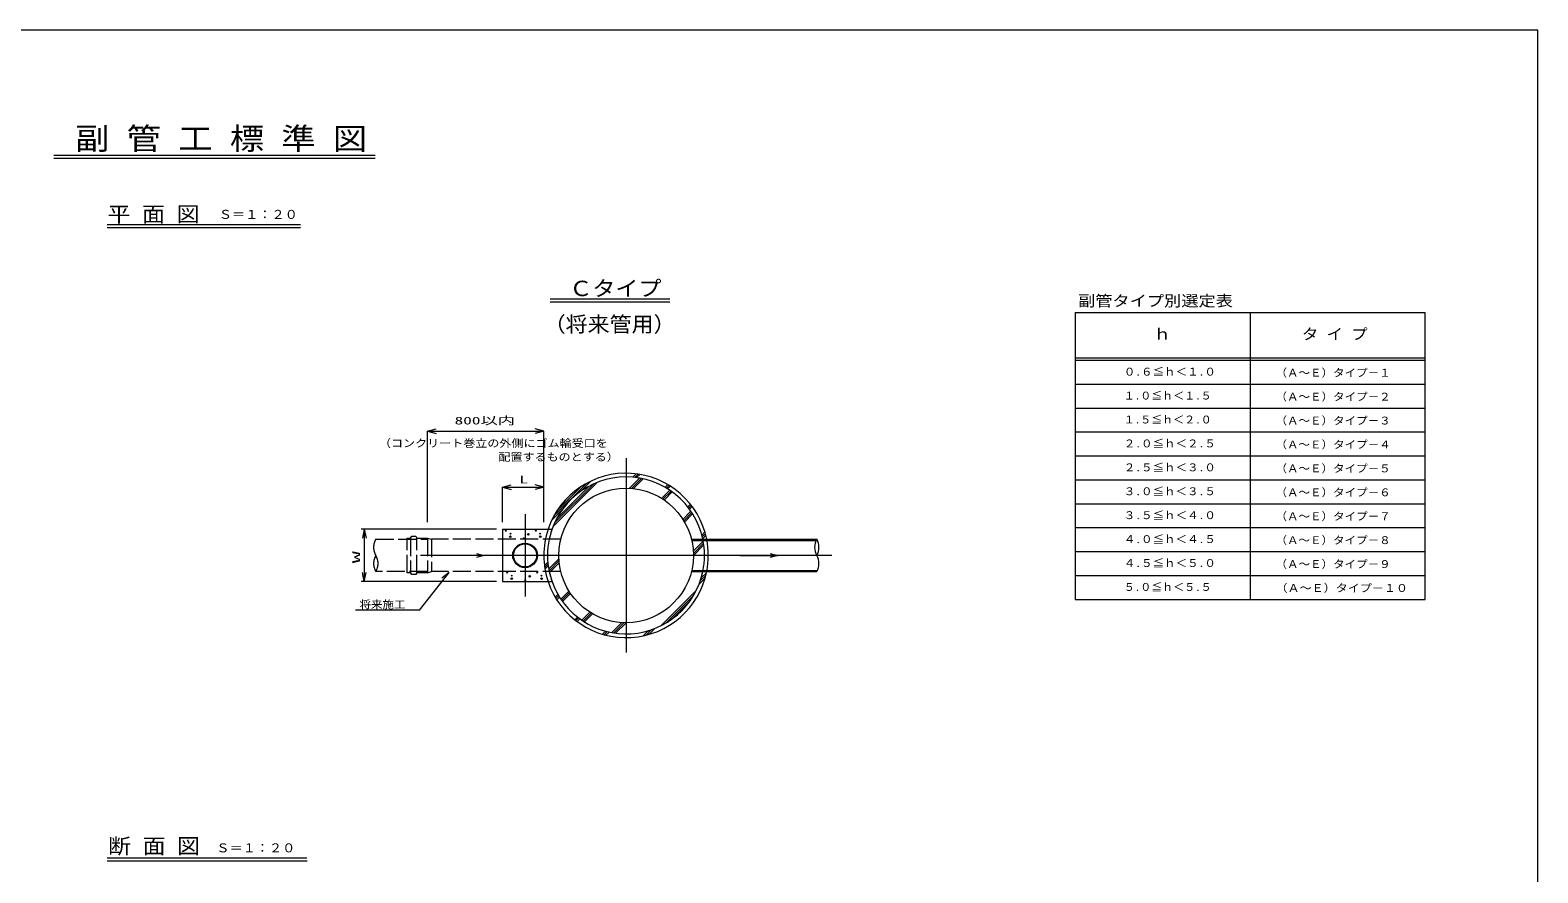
# Model space of a CAD drawing. Units: millimetres on the paper. Extents: x -390 to 406, y -282 to 282.
# Drawn here: x -98 to 406, y 0 to 282 of the extents above; entities that cross this region are included whole.
import ezdxf
from ezdxf.enums import TextEntityAlignment as Align

# ---------------------------------------------------------------- set-up
doc = ezdxf.new("R2010")
doc.units = ezdxf.units.MM
doc.linetypes.add('DASHED', pattern=[7.5, 6, -1.5])
for name, color, linetype, lineweight in [('0-1__0-1__0-1_構造図', 7, 'Continuous', 18), ('0-2__0-2__0-2_枠', 7, 'Continuous', 18), ('0-3__0-4__0-4_センタ__', 7, 'Continuous', 18), ('0-4__0-5__0-5_寸法線1', 7, 'Continuous', 18), ('0-6__0-7__0-7_選定表', 7, 'Continuous', 18), ('0-7__0-9__0-9_構造図2', 7, 'Continuous', 18), ('0-8__0-A__0-A_構造図3', 7, 'Continuous', 18)]:
    doc.layers.add(name, color=color, linetype=linetype, lineweight=lineweight)
doc.layers.add('0-5__0-6__0-6_寸法線2', color=7, linetype='Continuous')
doc.styles.add('ＭＳ ゴシック', font='')
doc.styles.get('ＭＳ ゴシック').set_extended_font_data('MS Gothic')

msp = doc.modelspace()

# ---------------------------------------------------------------- linework, layer by layer
at = {"layer": '0-1__0-1__0-1_構造図'}
for p, q in [((34.351, 147.863), (37.249, 148.64)), ((34.351, 147.863), (37.249, 147.087)), ((34.351, 117.409), (34.351, 147.863)), ((73.251, 147.863), (70.353, 148.64)), ((73.251, 117.409), (73.251, 147.863)), ((85.408, 127.601), (88.946, 131.139)), ((101.881, 128.773), (105.268, 132.16)), ((102.545, 128.73), (105.864, 132.048)), ((102.991, 132.456), (104.128, 133.593)), ((103.191, 128.669), (106.448, 131.926)), ((103.635, 132.392), (104.751, 133.509)), ((104.264, 132.315), (105.361, 133.412)), ((59.501, 129.168), (73.251, 129.168)), ((59.501, 129.168), (62.398, 128.391)), ((73.251, 129.168), (70.353, 129.944)), ((73.251, 129.168), (70.353, 128.391)), ((76.343, 115.962), (91.09, 130.709)), ((76.655, 119.555), (87.497, 130.397)), ((76.867, 117.193), (89.858, 130.185)), ((77.553, 118.586), (88.466, 129.499)), ((77.716, 121.323), (85.729, 129.336)), ((112.649, 125.398), (115.361, 128.11)), ((113.08, 125.122), (115.78, 127.823)), ((113.503, 124.838), (116.193, 127.528)), ((113.771, 129.094), (114.686, 130.009)), ((114.218, 128.834), (115.128, 129.744)), ((114.657, 128.565), (115.563, 129.471)), ((75.913, 118.106), (79.451, 121.644)), ((119.749, 118.356), (122.456, 121.064)), ((121.368, 122.549), (122.258, 123.439)), ((121.676, 122.15), (122.568, 123.042)), ((121.978, 121.744), (122.872, 122.638)), ((120.019, 117.919), (122.739, 120.639)), ((120.281, 117.474), (123.014, 120.207)), ((122.593, 111.701), (164.501, 111.701)), ((123.209, 107.674), (126.57, 111.035)), ((126.096, 113.134), (127.108, 114.146)), ((126.241, 112.572), (127.265, 113.597)), ((126.375, 111.999), (127.413, 113.037)), ((53.251, 106.301), (50.751, 105.632)), ((123.24, 106.998), (126.674, 110.432)), ((123.251, 106.301), (126.764, 109.815)), ((148.876, 106.971), (151.376, 106.301)), ((151.376, 106.301), (148.876, 105.632)), ((73.459, 102.924), (74.596, 104.061)), ((73.543, 102.301), (74.659, 103.417)), ((73.64, 101.691), (74.737, 102.788)), ((74.892, 101.784), (78.279, 105.17)), ((75.003, 101.188), (78.322, 104.507)), ((75.126, 100.604), (78.383, 103.861)), ((122.593, 100.901), (164.501, 100.901)), ((125.158, 96.64), (127.163, 98.646)), ((125.573, 97.762), (127.425, 99.615)), ((125.907, 98.803), (127.639, 100.536)), ((77.043, 92.366), (77.958, 93.281)), ((77.308, 91.924), (78.218, 92.834)), ((77.581, 91.489), (78.487, 92.395)), ((78.942, 91.691), (81.654, 94.403)), ((79.229, 91.271), (81.93, 93.972)), ((79.524, 90.859), (82.214, 93.549)), ((112.51, 82.833), (124.219, 94.542)), ((114.06, 83.676), (123.376, 92.992)), ((116.093, 85.002), (122.05, 90.959)), ((83.613, 84.794), (84.503, 85.684)), ((85.988, 84.596), (88.696, 87.303)), ((86.413, 84.313), (89.133, 87.033)), ((86.844, 84.037), (89.578, 86.771)), ((84.01, 84.484), (84.902, 85.376)), ((84.414, 84.18), (85.308, 85.074)), ((92.905, 79.944), (93.918, 80.956)), ((93.455, 79.787), (94.48, 80.811)), ((94.015, 79.639), (95.053, 80.677)), ((96.017, 80.482), (99.378, 83.843)), ((96.62, 80.378), (100.054, 83.812)), ((97.237, 80.288), (100.751, 83.801)), ((106.516, 79.413), (108.248, 81.145)), ((107.437, 79.627), (109.29, 81.479)), ((108.406, 79.888), (110.412, 81.894))]:
    msp.add_line(p, q, dxfattribs=at)
at = {"layer": '0-1__0-1__0-1_構造図', "linetype": 'DASHED'}
for p, q in [((17.11, 111.701), (34.351, 111.701)), ((28.748, 112.076), (28.748, 100.526)), ((30.808, 100.526), (30.808, 112.076)), ((78.908, 111.701), (35.751, 111.701)), ((34.351, 100.901), (17.11, 100.901)), ((78.908, 100.901), (35.751, 100.901))]:
    msp.add_line(p, q, dxfattribs=at)
at = {"layer": '0-1__0-1__0-1_構造図'}
for points in [[(34.351, 147.863), (73.251, 147.863), (70.353, 147.087)], [(59.501, 117.409), (59.501, 129.168), (62.398, 129.944)], [(50.751, 106.971), (53.251, 106.301), (40.751, 106.301)], [(138.876, 106.301), (151.376, 106.301), (138.876, 106.301)]]:
    msp.add_lwpolyline(points, dxfattribs=at)
at = {"layer": '0-1__0-1__0-1_構造図', "linetype": 'DASHED'}
for points in [[(27.558, 112.076), (28.748, 112.076), (29.111, 112.704), (30.446, 112.704), (30.808, 112.076), (34.351, 112.076), (35.751, 111.701), (35.751, 100.901)], [(34.351, 100.526), (30.808, 100.526), (30.446, 99.899), (29.111, 99.899), (28.748, 100.526), (27.558, 100.526), (27.558, 112.076)], [(34.351, 112.076), (34.351, 100.526), (35.751, 100.901)]]:
    msp.add_lwpolyline(points, dxfattribs=at)
at = {"layer": '0-1__0-1__0-1_構造図'}
for centre, radius in [((100.751, 106.301), 22.5), ((60.592, 114.576), 0.15), ((62.092, 112.576), 0.25), ((62.092, 113.576), 0.15), ((66.592, 112.076), 0.15), ((68.092, 113.376), 0.25), ((70.592, 114.576), 0.15), ((72.092, 112.576), 0.25), ((72.092, 113.576), 0.15), ((61.024, 100.532), 0.15), ((62.524, 98.532), 0.25), ((62.524, 99.532), 0.15), ((67.024, 98.032), 0.15), ((68.524, 99.332), 0.25), ((71.024, 100.532), 0.15), ((72.524, 98.532), 0.25), ((72.524, 99.532), 0.15)]:
    msp.add_circle(centre, radius, dxfattribs=at)
for centre, radius, start, end in [((100.751, 106.301), 27.5, 11.32439, 161.44699), ((100.751, 106.301), 26.25, 11.87132, 168.12868), ((169.177, 109.001), 5.4, 150, 210), ((159.824, 109.001), 5.4, 330, 30), ((159.824, 103.601), 5.4, 330, 30), ((100.751, 106.301), 27.5, 198.553, 348.67561), ((100.751, 106.301), 26.25, 199.47122, 348.12868)]:
    msp.add_arc(centre, radius, start, end, dxfattribs=at)
at = {"layer": '0-1__0-1__0-1_構造図', "linetype": 'DASHED'}
for centre, start, end in [((21.595, 109.001), 148.95178, 211.04822), ((21.595, 103.601), 148.95178, 211.04822), ((12.625, 103.601), 328.95178, 31.04822)]:
    msp.add_arc(centre, 5.235, start, end, dxfattribs=at)
at = {"layer": '0-2__0-2__0-2_枠'}
msp.add_lwpolyline([(-390.5, -282), (405.5, -282), (405.5, 282), (-390.5, 282)], close=True, dxfattribs=at)
at = {"layer": '0-3__0-4__0-4_センタ__'}
for p, q in [((100.751, 138.801), (100.751, 73.801)), ((67.001, 120.051), (67.001, 92.551)), ((169.501, 106.301), (32.001, 106.301))]:
    msp.add_line(p, q, dxfattribs=at)
at = {"layer": '0-4__0-5__0-5_寸法線1'}
for p, q in [((-90.456, 240.195), (16.857, 240.195)), ((-90.456, 239.195), (16.857, 239.195)), ((-72.714, 216.984), (-8.015, 216.984)), ((-72.714, 215.984), (-8.015, 215.984)), ((75.43, 192.105), (115.43, 192.105)), ((75.43, 191.105), (115.43, 191.105)), ((57.501, 115.051), (12.251, 115.051)), ((13.251, 115.051), (12.613, 112.051)), ((13.251, 115.051), (13.251, 97.551)), ((13.251, 115.051), (13.888, 112.051)), ((57.501, 97.551), (12.251, 97.551)), ((13.251, 97.551), (12.613, 100.551)), ((13.251, 97.551), (13.888, 100.551)), ((31.708, 88.01), (10.33, 88.01)), ((-72.714, 5.101), (-5.892, 5.101)), ((-72.714, 4.101), (-5.782, 4.101))]:
    msp.add_line(p, q, dxfattribs=at)
msp.add_lwpolyline([(31.708, 88.01), (41.596, 100.567), (39.135, 98.736)], dxfattribs=at)
at = {"layer": '0-6__0-7__0-7_選定表'}
for p, q in [((250.813, 187.595), (250.813, 91.595)), ((250.813, 187.595), (367.813, 187.595)), ((309.313, 187.595), (309.313, 91.595)), ((367.813, 91.595), (367.813, 187.595)), ((250.813, 172.395), (367.813, 172.395)), ((250.813, 171.595), (367.813, 171.595)), ((250.813, 163.595), (367.813, 163.595)), ((250.813, 155.595), (367.813, 155.595)), ((250.813, 147.595), (367.813, 147.595)), ((250.813, 139.595), (367.813, 139.595)), ((250.813, 131.595), (367.813, 131.595)), ((250.813, 123.595), (367.813, 123.595)), ((250.813, 115.595), (367.813, 115.595)), ((250.813, 107.595), (367.813, 107.595)), ((250.813, 99.595), (367.813, 99.595)), ((250.813, 91.595), (367.813, 91.595))]:
    msp.add_line(p, q, dxfattribs=at)
at = {"layer": '0-7__0-9__0-9_構造図2'}
for p, q in [((122.676, 111.351), (164.315, 111.351)), ((122.676, 101.251), (164.686, 101.251))]:
    msp.add_line(p, q, dxfattribs=at)
for radius in [4.125, 3.85]:
    msp.add_circle((67.001, 106.301), radius, dxfattribs=at)
for radius, start, end in [(27.5, 161.44699, 198.553), (26.25, 348.12868, 11.87132), (27.5, 348.67561, 11.32439)]:
    msp.add_arc((100.751, 106.301), radius, start, end, dxfattribs=at)
at = {"layer": '0-8__0-A__0-A_構造図3'}
for p, q in [((59.501, 115.051), (76.002, 115.051)), ((59.501, 115.051), (59.501, 111.701)), ((59.501, 111.701), (59.501, 100.901)), ((59.501, 100.901), (59.501, 97.551)), ((59.501, 97.551), (76.002, 97.551))]:
    msp.add_line(p, q, dxfattribs=at)
for start, end in [(168.12868, 191.87132), (160.78605, 168.12868), (191.87132, 198.97395), (191.87132, 199.47122)]:
    msp.add_arc((100.751, 106.301), 26.25, start, end, dxfattribs=at)

# ---------------------------------------------------------------- texts
at = {"layer": '0-4__0-5__0-5_寸法線1', "style": 'ＭＳ ゴシック'}
for s, height, width, p in [('副 管 工 標 準 図', 7.331, 1.15, (-83.413, 239.86)), ('平 面 図', 5.132, 1.1, (-72.57, 216.336)), ('Ｓ＝１：２０', 2.933, 1.1, (-35.361, 217.984)), ('Ｃタイプ', 5.132, 1.1, (81.794, 191.506)), ('（将来管用）', 5.132, 1.05, (73.205, 179.519)), ('800以内', 2.566, 1.65, (43.448, 149.342)), ('（コンクリート巻立の外側にゴム輪受口を', 2.566, 1.15, (18.165, 141.76)), ('配置するものとする）', 2.566, 1.15, (58.081, 137.159)), ('L', 2.566, 1.65, (65.123, 129.645)), ('将来施工', 2.566, 1.1, (11.652, 87.821)), ('断 面 図', 5.132, 1.1, (-72.397, 4.993)), ('Ｓ＝１：２０', 2.933, 1.1, (-36.193, 6.101))]:
    msp.add_text(s, height=height, dxfattribs=dict(at, width=width)).set_placement(p, align=Align.BOTTOM_LEFT)
at = {"layer": '0-4__0-5__0-5_寸法線1', "style": 'ＭＳ ゴシック', "width": 2.35}
msp.add_text('W', height=2.566, rotation=90, dxfattribs=at).set_placement((12.641, 103.652), align=Align.BOTTOM_LEFT)
at = {"layer": '0-5__0-6__0-6_寸法線2', "style": 'ＭＳ ゴシック'}
for s, height, width, p in [('副管タイプ別選定表', 3.666, 1.15, (251.824, 188.514)), ('ｈ', 3.666, 1.2, (276.954, 177.395)), ('タ イ プ', 3.666, 1.1, (326.641, 177.4)), ('０.６≦ｈ＜１.０', 2.566, 1.1, (267.106, 165.675)), ('（Ａ～Ｅ）タイプ－１', 2.566, 1.1, (317.818, 165.324)), ('１.０≦ｈ＜１.５', 2.566, 1.05, (267.106, 157.675)), ('（Ａ～Ｅ）タイプ－２', 2.566, 1.1, (317.818, 157.324)), ('１.５≦ｈ＜２.０', 2.566, 1.05, (267.106, 149.675)), ('（Ａ～Ｅ）タイプ－３', 2.566, 1.1, (317.818, 149.324)), ('２.０≦ｈ＜２.５', 2.566, 1.1, (267.106, 141.675)), ('（Ａ～Ｅ）タイプ－４', 2.566, 1.1, (317.818, 141.324)), ('２.５≦ｈ＜３.０', 2.566, 1.1, (267.106, 133.675)), ('（Ａ～Ｅ）タイプ－５', 2.566, 1.1, (317.818, 133.324)), ('３.０≦ｈ＜３.５', 2.566, 1.1, (267.106, 125.675)), ('（Ａ～Ｅ）タイプ－６', 2.566, 1.1, (317.818, 125.324)), ('３.５≦ｈ＜４.０', 2.566, 1.1, (267.106, 117.675)), ('（Ａ～Ｅ）タイプ－７', 2.566, 1.1, (317.818, 117.324)), ('４.０≦ｈ＜４.５', 2.566, 1.1, (267.106, 109.675)), ('（Ａ～Ｅ）タイプ－８', 2.566, 1.1, (317.818, 109.324)), ('４.５≦ｈ＜５.０', 2.566, 1.1, (267.106, 101.675)), ('（Ａ～Ｅ）タイプ－９', 2.566, 1.1, (317.818, 101.324)), ('５.０≦ｈ＜５.５', 2.566, 1.05, (267.106, 93.675)), ('（Ａ～Ｅ）タイプ－１０', 2.566, 1.15, (317.818, 93.324))]:
    msp.add_text(s, height=height, dxfattribs=dict(at, width=width)).set_placement(p, align=Align.BOTTOM_LEFT)

doc.saveas('drawing.dxf')
